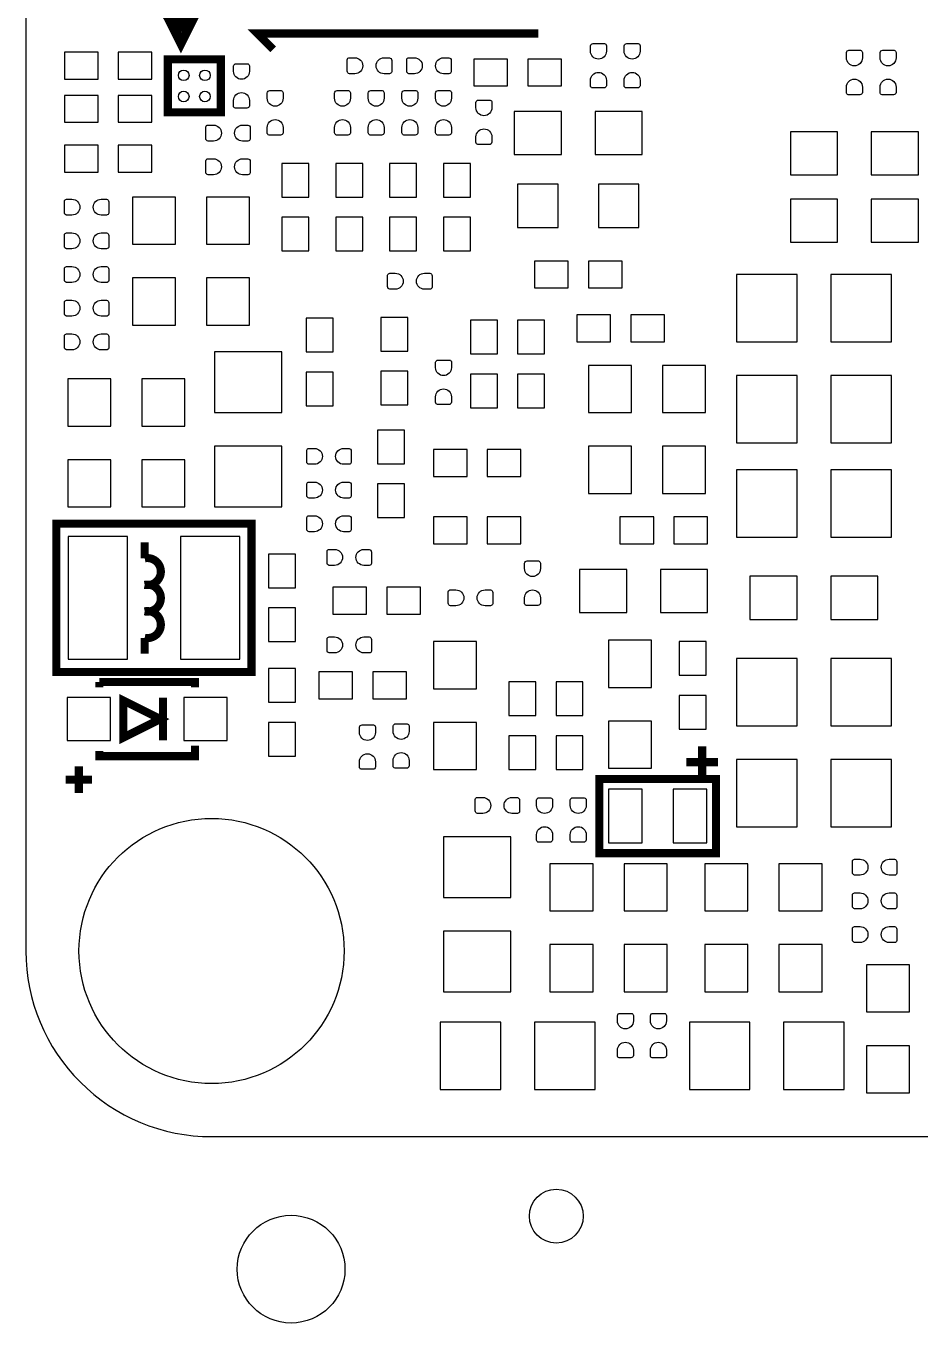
# Model space of a CAD drawing. Extents: x -169 to 241, y -96 to 191.
# Drawn here: x 0 to 16.86, y -3.52 to 20.94 of the extents above; entities that cross this region are included whole.
import ezdxf

# ---------------------------------------------------------------- set-up
doc = ezdxf.new("R2010")
doc.units = 0
for name, color, linetype in [('BG_OUTLINE', 2, 'CONTINUOUS'), ('PG_SILKSCREEN_BOTTOM', 3, 'CONTINUOUS'), ('PIN_BOTTOM', 4, 'CONTINUOUS')]:
    doc.layers.add(name, color=color, linetype=linetype)

msp = doc.modelspace()

# ---------------------------------------------------------------- linework, layer by layer
at = {"layer": 'BG_OUTLINE'}
msp.add_lwpolyline([(55.00116, 36.4998, 0.414173), (51.50104, 39.99992), (3.50012, 39.99992, 0.414234), (0, 36.4998), (0, 3.49758, 0.414214), (3.50012, 0), (51.50104, 0, 0.414214), (55.00116, 3.49758)], format="xyb", close=True, dxfattribs=at)
at = {"layer": 'PG_SILKSCREEN_BOTTOM', "const_width": 0.1524}
for points in [[(2.672842, 21.093684), (3.172714, 21.093684), (2.922778, 20.593558), (2.672842, 21.093684), (3.072892, 20.993608), (2.872994, 20.79371), (2.672842, 21.093684), (2.972816, 20.893786)], [(9.661906, 20.801076), (4.361942, 20.801076), (4.661916, 20.501102)], [(1.386078, 8.473948), (1.386078, 8.574024)], [(1.386078, 8.574024), (3.185922, 8.574024), (3.185922, 8.473948)], [(2.585974, 7.47395), (2.585974, 8.27405)], [(3.185922, 7.373874), (3.185922, 7.173976), (1.386078, 7.173976), (1.386078, 7.274052)], [(12.750546, 7.361174), (12.750546, 6.761226)], [(12.450572, 7.0612), (13.05052, 7.0612)], [(0.997966, 6.481064), (0.997966, 6.980936)], [(0.74803, 6.731), (1.247902, 6.731)]]:
    msp.add_lwpolyline(points, dxfattribs=at)
for points in [[(2.77495, 19.312128), (3.674872, 19.312128), (3.674872, 20.311872), (2.675128, 20.311872), (2.675128, 19.312128)], [(4.252976, 8.759952), (0.573024, 8.759952), (0.573024, 11.560048), (4.252976, 11.560048)], [(1.835912, 8.224012), (1.835912, 7.523988), (2.535936, 7.874)], [(11.012678, 6.745224), (13.012674, 6.745224), (13.012674, 5.345176), (10.812526, 5.345176), (10.812526, 6.745224)]]:
    msp.add_lwpolyline(points, close=True, dxfattribs=at)
for points in [[(2.23901, 10.404348, 1.219209), (2.23901, 10.904474), (2.23901, 11.204448)], [(2.23901, 9.904476, 1.220343), (2.23901, 10.404348)], [(2.23901, 9.904476, -1.219209), (2.23901, 9.40435), (2.23901, 9.104376)]]:
    msp.add_lwpolyline(points, format="xyb", dxfattribs=at)
at = {"layer": 'PIN_BOTTOM'}
for points in [[(10.644886, 20.468082), (10.644886, 20.569682, -0.375524), (10.6934, 20.6121), (10.9093, 20.6121, -0.365201), (10.945114, 20.569682), (10.945114, 20.468082, -0.999502)], [(11.279886, 20.468082), (11.279886, 20.569682, -0.375524), (11.3284, 20.6121), (11.5443, 20.6121, -0.365201), (11.580114, 20.569682), (11.580114, 20.468082, -0.999502)], [(6.201918, 20.042886), (6.100318, 20.042886, -0.375524), (6.0579, 20.0914), (6.0579, 20.3073, -0.365201), (6.100318, 20.343114), (6.201918, 20.343114, -0.999502)], [(6.752082, 20.343114), (6.853682, 20.343114, -0.375524), (6.8961, 20.2946), (6.8961, 20.0787, -0.365201), (6.853682, 20.042886), (6.752082, 20.042886, -0.999502)], [(7.323836, 20.042886), (7.222236, 20.042886, -0.375524), (7.179818, 20.0914), (7.179818, 20.3073, -0.365201), (7.222236, 20.343114), (7.323836, 20.343114, -0.999502)], [(7.874, 20.343114), (7.9756, 20.343114, -0.375524), (8.018018, 20.2946), (8.018018, 20.0787, -0.365201), (7.9756, 20.042886), (7.874, 20.042886, -0.999502)], [(15.470886, 20.341082), (15.470886, 20.442682, -0.375524), (15.5194, 20.4851), (15.7353, 20.4851, -0.365201), (15.771114, 20.442682), (15.771114, 20.341082, -0.999502)], [(16.105886, 20.341082), (16.105886, 20.442682, -0.375524), (16.1544, 20.4851), (16.3703, 20.4851, -0.365201), (16.406114, 20.442682), (16.406114, 20.341082, -0.999502)], [(3.913886, 20.087082), (3.913886, 20.188682, -0.375524), (3.9624, 20.2311), (4.1783, 20.2311, -0.365201), (4.214114, 20.188682), (4.214114, 20.087082, -0.999502)], [(10.945114, 19.917918), (10.945114, 19.816318, -0.375524), (10.8966, 19.7739), (10.6807, 19.7739, -0.365201), (10.644886, 19.816318), (10.644886, 19.917918, -0.999502)], [(11.580114, 19.917918), (11.580114, 19.816318, -0.375524), (11.5316, 19.7739), (11.3157, 19.7739, -0.365201), (11.279886, 19.816318), (11.279886, 19.917918, -0.999502)], [(15.771114, 19.790918), (15.771114, 19.689318, -0.375524), (15.7226, 19.6469), (15.5067, 19.6469, -0.365201), (15.470886, 19.689318), (15.470886, 19.790918, -0.999502)], [(16.406114, 19.790918), (16.406114, 19.689318, -0.375524), (16.3576, 19.6469), (16.1417, 19.6469, -0.365201), (16.105886, 19.689318), (16.105886, 19.790918, -0.999502)], [(4.214114, 19.536918), (4.214114, 19.435318, -0.375524), (4.1656, 19.3929), (3.9497, 19.3929, -0.365201), (3.913886, 19.435318), (3.913886, 19.536918, -0.999502)], [(4.548886, 19.579082), (4.548886, 19.680682, -0.375524), (4.5974, 19.7231), (4.8133, 19.7231, -0.365201), (4.849114, 19.680682), (4.849114, 19.579082, -0.999502)], [(5.818886, 19.579082), (5.818886, 19.680682, -0.375524), (5.8674, 19.7231), (6.0833, 19.7231, -0.365201), (6.119114, 19.680682), (6.119114, 19.579082, -0.999502)], [(6.453886, 19.579082), (6.453886, 19.680682, -0.375524), (6.5024, 19.7231), (6.7183, 19.7231, -0.365201), (6.754114, 19.680682), (6.754114, 19.579082, -0.999502)], [(7.088886, 19.579082), (7.088886, 19.680682, -0.375524), (7.1374, 19.7231), (7.3533, 19.7231, -0.365201), (7.389114, 19.680682), (7.389114, 19.579082, -0.999502)], [(7.723886, 19.579082), (7.723886, 19.680682, -0.375524), (7.7724, 19.7231), (7.9883, 19.7231, -0.365201), (8.024114, 19.680682), (8.024114, 19.579082, -0.999502)], [(8.485886, 19.401282), (8.485886, 19.502882, -0.375524), (8.5344, 19.5453), (8.7503, 19.5453, -0.365201), (8.786114, 19.502882), (8.786114, 19.401282, -0.999502)], [(4.849114, 19.028918), (4.849114, 18.927318, -0.375524), (4.8006, 18.8849), (4.5847, 18.8849, -0.365201), (4.548886, 18.927318), (4.548886, 19.028918, -0.999502)], [(6.119114, 19.028918), (6.119114, 18.927318, -0.375524), (6.0706, 18.8849), (5.8547, 18.8849, -0.365201), (5.818886, 18.927318), (5.818886, 19.028918, -0.999502)], [(6.754114, 19.028918), (6.754114, 18.927318, -0.375524), (6.7056, 18.8849), (6.4897, 18.8849, -0.365201), (6.453886, 18.927318), (6.453886, 19.028918, -0.999502)], [(7.389114, 19.028918), (7.389114, 18.927318, -0.375524), (7.3406, 18.8849), (7.1247, 18.8849, -0.365201), (7.088886, 18.927318), (7.088886, 19.028918, -0.999502)], [(8.024114, 19.028918), (8.024114, 18.927318, -0.375524), (7.9756, 18.8849), (7.7597, 18.8849, -0.365201), (7.723886, 18.927318), (7.723886, 19.028918, -0.999502)], [(3.534918, 18.772886), (3.433318, 18.772886, -0.375524), (3.3909, 18.8214), (3.3909, 19.0373, -0.365201), (3.433318, 19.073114), (3.534918, 19.073114, -0.999502)], [(4.085082, 19.073114), (4.186682, 19.073114, -0.375524), (4.2291, 19.0246), (4.2291, 18.8087, -0.365201), (4.186682, 18.772886), (4.085082, 18.772886, -0.999502)], [(8.786114, 18.851118), (8.786114, 18.749518, -0.375524), (8.7376, 18.7071), (8.5217, 18.7071, -0.365201), (8.485886, 18.749518), (8.485886, 18.851118, -0.999502)], [(3.534918, 18.137886), (3.433318, 18.137886, -0.375524), (3.3909, 18.1864), (3.3909, 18.4023, -0.365201), (3.433318, 18.438114), (3.534918, 18.438114, -0.999502)], [(4.085082, 18.438114), (4.186682, 18.438114, -0.375524), (4.2291, 18.3896), (4.2291, 18.1737, -0.365201), (4.186682, 18.137886), (4.085082, 18.137886, -0.999502)], [(0.867918, 17.375886), (0.766318, 17.375886, -0.375524), (0.7239, 17.4244), (0.7239, 17.6403, -0.365201), (0.766318, 17.676114), (0.867918, 17.676114, -0.999502)], [(1.418082, 17.676114), (1.519682, 17.676114, -0.375524), (1.5621, 17.6276), (1.5621, 17.4117, -0.365201), (1.519682, 17.375886), (1.418082, 17.375886, -0.999502)], [(0.867918, 16.740886), (0.766318, 16.740886, -0.375524), (0.7239, 16.7894), (0.7239, 17.0053, -0.365201), (0.766318, 17.041114), (0.867918, 17.041114, -0.999502)], [(1.418082, 17.041114), (1.519682, 17.041114, -0.375524), (1.5621, 16.9926), (1.5621, 16.7767, -0.365201), (1.519682, 16.740886), (1.418082, 16.740886, -0.999502)], [(0.867918, 16.105886), (0.766318, 16.105886, -0.375524), (0.7239, 16.1544), (0.7239, 16.3703, -0.365201), (0.766318, 16.406114), (0.867918, 16.406114, -0.999502)], [(1.418082, 16.406114), (1.519682, 16.406114, -0.375524), (1.5621, 16.3576), (1.5621, 16.1417, -0.365201), (1.519682, 16.105886), (1.418082, 16.105886, -0.999502)], [(6.963918, 15.978886), (6.862318, 15.978886, -0.375524), (6.8199, 16.0274), (6.8199, 16.2433, -0.365201), (6.862318, 16.279114), (6.963918, 16.279114, -0.999502)], [(7.514082, 16.279114), (7.615682, 16.279114, -0.375524), (7.6581, 16.2306), (7.6581, 16.0147, -0.365201), (7.615682, 15.978886), (7.514082, 15.978886, -0.999502)], [(0.867918, 15.470886), (0.766318, 15.470886, -0.375524), (0.7239, 15.5194), (0.7239, 15.7353, -0.365201), (0.766318, 15.771114), (0.867918, 15.771114, -0.999502)], [(1.418082, 15.771114), (1.519682, 15.771114, -0.375524), (1.5621, 15.7226), (1.5621, 15.5067, -0.365201), (1.519682, 15.470886), (1.418082, 15.470886, -0.999502)], [(0.867918, 14.835886), (0.766318, 14.835886, -0.375524), (0.7239, 14.8844), (0.7239, 15.1003, -0.365201), (0.766318, 15.136114), (0.867918, 15.136114, -0.999502)], [(1.418082, 15.136114), (1.519682, 15.136114, -0.375524), (1.5621, 15.0876), (1.5621, 14.8717, -0.365201), (1.519682, 14.835886), (1.418082, 14.835886, -0.999502)], [(7.723886, 14.499082), (7.723886, 14.600682, -0.375524), (7.7724, 14.6431), (7.9883, 14.6431, -0.365201), (8.024114, 14.600682), (8.024114, 14.499082, -0.999502)], [(8.024114, 13.948918), (8.024114, 13.847318, -0.375524), (7.9756, 13.8049), (7.7597, 13.8049, -0.365201), (7.723886, 13.847318), (7.723886, 13.948918, -0.999502)], [(5.439918, 12.676886), (5.338318, 12.676886, -0.375524), (5.2959, 12.7254), (5.2959, 12.9413, -0.365201), (5.338318, 12.977114), (5.439918, 12.977114, -0.999502)], [(5.990082, 12.977114), (6.091682, 12.977114, -0.375524), (6.1341, 12.9286), (6.1341, 12.7127, -0.365201), (6.091682, 12.676886), (5.990082, 12.676886, -0.999502)], [(5.439918, 12.041886), (5.338318, 12.041886, -0.375524), (5.2959, 12.0904), (5.2959, 12.3063, -0.365201), (5.338318, 12.342114), (5.439918, 12.342114, -0.999502)], [(5.990082, 12.342114), (6.091682, 12.342114, -0.375524), (6.1341, 12.2936), (6.1341, 12.0777, -0.365201), (6.091682, 12.041886), (5.990082, 12.041886, -0.999502)], [(5.439918, 11.406886), (5.338318, 11.406886, -0.375524), (5.2959, 11.4554), (5.2959, 11.6713, -0.365201), (5.338318, 11.707114), (5.439918, 11.707114, -0.999502)], [(5.990082, 11.707114), (6.091682, 11.707114, -0.375524), (6.1341, 11.6586), (6.1341, 11.4427, -0.365201), (6.091682, 11.406886), (5.990082, 11.406886, -0.999502)], [(5.820918, 10.771886), (5.719318, 10.771886, -0.375524), (5.6769, 10.8204), (5.6769, 11.0363, -0.365201), (5.719318, 11.072114), (5.820918, 11.072114, -0.999502)], [(6.371082, 11.072114), (6.472682, 11.072114, -0.375524), (6.5151, 11.0236), (6.5151, 10.8077, -0.365201), (6.472682, 10.771886), (6.371082, 10.771886, -0.999502)], [(9.401048, 10.710164), (9.401048, 10.811764, -0.375524), (9.449562, 10.854182), (9.665462, 10.854182, -0.365201), (9.701276, 10.811764), (9.701276, 10.710164, -0.999502)], [(8.106918, 10.009886), (8.005318, 10.009886, -0.375524), (7.9629, 10.0584), (7.9629, 10.2743, -0.365201), (8.005318, 10.310114), (8.106918, 10.310114, -0.999502)], [(8.657082, 10.310114), (8.758682, 10.310114, -0.375524), (8.8011, 10.2616), (8.8011, 10.0457, -0.365201), (8.758682, 10.009886), (8.657082, 10.009886, -0.999502)], [(9.701276, 10.16), (9.701276, 10.0584, -0.375524), (9.652762, 10.015982), (9.436862, 10.015982, -0.365201), (9.401048, 10.0584), (9.401048, 10.16, -0.999502)], [(5.820918, 9.120886), (5.719318, 9.120886, -0.375524), (5.6769, 9.1694), (5.6769, 9.3853, -0.365201), (5.719318, 9.421114), (5.820918, 9.421114, -0.999502)], [(6.371082, 9.421114), (6.472682, 9.421114, -0.375524), (6.5151, 9.3726), (6.5151, 9.1567, -0.365201), (6.472682, 9.120886), (6.371082, 9.120886, -0.999502)], [(6.288786, 7.62), (6.288786, 7.7216, -0.375524), (6.3373, 7.764018), (6.5532, 7.764018, -0.365201), (6.589014, 7.7216), (6.589014, 7.62, -0.999502)], [(6.923786, 7.641082), (6.923786, 7.742682, -0.375524), (6.9723, 7.7851), (7.1882, 7.7851, -0.365201), (7.224014, 7.742682), (7.224014, 7.641082, -0.999502)], [(6.589014, 7.069836), (6.589014, 6.968236, -0.375524), (6.5405, 6.925818), (6.3246, 6.925818, -0.365201), (6.288786, 6.968236), (6.288786, 7.069836, -0.999502)], [(7.224014, 7.090918), (7.224014, 6.989318, -0.375524), (7.1755, 6.9469), (6.9596, 6.9469, -0.365201), (6.923786, 6.989318), (6.923786, 7.090918, -0.999502)], [(8.614664, 6.093968), (8.513064, 6.093968, -0.375524), (8.470646, 6.142482), (8.470646, 6.358382, -0.365201), (8.513064, 6.394196), (8.614664, 6.394196, -0.999502)], [(9.164828, 6.394196), (9.266428, 6.394196, -0.375524), (9.308846, 6.345682), (9.308846, 6.129782, -0.365201), (9.266428, 6.093968), (9.164828, 6.093968, -0.999502)], [(9.628886, 6.244082), (9.628886, 6.345682, -0.375524), (9.6774, 6.3881), (9.8933, 6.3881, -0.365201), (9.929114, 6.345682), (9.929114, 6.244082, -0.999502)], [(10.263886, 6.244082), (10.263886, 6.345682, -0.375524), (10.3124, 6.3881), (10.5283, 6.3881, -0.365201), (10.564114, 6.345682), (10.564114, 6.244082, -0.999502)], [(9.929114, 5.693918), (9.929114, 5.592318, -0.375524), (9.8806, 5.5499), (9.6647, 5.5499, -0.365201), (9.628886, 5.592318), (9.628886, 5.693918, -0.999502)], [(10.564114, 5.693918), (10.564114, 5.592318, -0.375524), (10.5156, 5.5499), (10.2997, 5.5499, -0.365201), (10.263886, 5.592318), (10.263886, 5.693918, -0.999502)], [(15.726918, 4.929886), (15.625318, 4.929886, -0.375524), (15.5829, 4.9784), (15.5829, 5.1943, -0.365201), (15.625318, 5.230114), (15.726918, 5.230114, -0.999502)], [(16.277082, 5.230114), (16.378682, 5.230114, -0.375524), (16.4211, 5.1816), (16.4211, 4.9657, -0.365201), (16.378682, 4.929886), (16.277082, 4.929886, -0.999502)], [(15.726918, 4.294886), (15.625318, 4.294886, -0.375524), (15.5829, 4.3434), (15.5829, 4.5593, -0.365201), (15.625318, 4.595114), (15.726918, 4.595114, -0.999502)], [(16.277082, 4.595114), (16.378682, 4.595114, -0.375524), (16.4211, 4.5466), (16.4211, 4.3307, -0.365201), (16.378682, 4.294886), (16.277082, 4.294886, -0.999502)], [(15.726918, 3.659886), (15.625318, 3.659886, -0.375524), (15.5829, 3.7084), (15.5829, 3.9243, -0.365201), (15.625318, 3.960114), (15.726918, 3.960114, -0.999502)], [(16.277082, 3.960114), (16.378682, 3.960114, -0.375524), (16.4211, 3.9116), (16.4211, 3.6957, -0.365201), (16.378682, 3.659886), (16.277082, 3.659886, -0.999502)], [(11.152886, 2.180082), (11.152886, 2.281682, -0.375524), (11.2014, 2.3241), (11.4173, 2.3241, -0.365201), (11.453114, 2.281682), (11.453114, 2.180082, -0.999502)], [(11.775186, 2.180082), (11.775186, 2.281682, -0.375524), (11.8237, 2.3241), (12.0396, 2.3241, -0.365201), (12.075414, 2.281682), (12.075414, 2.180082, -0.999502)], [(11.453114, 1.629918), (11.453114, 1.528318, -0.375524), (11.4046, 1.4859), (11.1887, 1.4859, -0.365201), (11.152886, 1.528318), (11.152886, 1.629918, -0.999502)], [(12.075414, 1.629918), (12.075414, 1.528318, -0.375524), (12.0269, 1.4859), (11.811, 1.4859, -0.365201), (11.775186, 1.528318), (11.775186, 1.629918, -0.999502)]]:
    msp.add_lwpolyline(points, format="xyb", close=True, dxfattribs=at)
for points in [[(1.3589, 19.939), (1.3589, 20.447), (0.7239, 20.447), (0.7239, 19.939)], [(2.3749, 19.939), (2.3749, 20.447), (1.7399, 20.447), (1.7399, 19.939)], [(8.4455, 20.32), (8.4455, 19.812), (9.0805, 19.812), (9.0805, 20.32)], [(9.4615, 20.32), (9.4615, 19.812), (10.0965, 19.812), (10.0965, 20.32)], [(1.3589, 19.1262), (1.3589, 19.6342), (0.7239, 19.6342), (0.7239, 19.1262)], [(2.3749, 19.1262), (2.3749, 19.6342), (1.7399, 19.6342), (1.7399, 19.1262)], [(9.2075, 19.3294), (9.2075, 18.5166), (10.0965, 18.5166), (10.0965, 19.3294)], [(10.7315, 19.3294), (10.7315, 18.5166), (11.6205, 18.5166), (11.6205, 19.3294)], [(15.3035, 18.1356), (15.3035, 18.9484), (14.4145, 18.9484), (14.4145, 18.1356)], [(16.8275, 18.1356), (16.8275, 18.9484), (15.9385, 18.9484), (15.9385, 18.1356)], [(1.3589, 18.1864), (1.3589, 18.6944), (0.7239, 18.6944), (0.7239, 18.1864)], [(2.3749, 18.1864), (2.3749, 18.6944), (1.7399, 18.6944), (1.7399, 18.1864)], [(5.334, 18.3515), (4.826, 18.3515), (4.826, 17.7165), (5.334, 17.7165)], [(6.35, 18.3515), (5.842, 18.3515), (5.842, 17.7165), (6.35, 17.7165)], [(6.858, 17.7165), (7.366, 17.7165), (7.366, 18.3515), (6.858, 18.3515)], [(7.874, 17.7165), (8.382, 17.7165), (8.382, 18.3515), (7.874, 18.3515)], [(9.271, 17.9578), (9.271, 17.145), (10.033, 17.145), (10.033, 17.9578)], [(10.795, 17.9578), (10.795, 17.145), (11.557, 17.145), (11.557, 17.9578)], [(2.8194, 17.7165), (2.0066, 17.7165), (2.0066, 16.8275), (2.8194, 16.8275)], [(4.2164, 17.7165), (3.4036, 17.7165), (3.4036, 16.8275), (4.2164, 16.8275)], [(15.3035, 16.8656), (15.3035, 17.6784), (14.4145, 17.6784), (14.4145, 16.8656)], [(16.8275, 16.8656), (16.8275, 17.6784), (15.9385, 17.6784), (15.9385, 16.8656)], [(5.334, 17.3355), (4.826, 17.3355), (4.826, 16.7005), (5.334, 16.7005)], [(6.35, 17.3355), (5.842, 17.3355), (5.842, 16.7005), (6.35, 16.7005)], [(6.858, 16.7005), (7.366, 16.7005), (7.366, 17.3355), (6.858, 17.3355)], [(7.874, 16.7005), (8.382, 16.7005), (8.382, 17.3355), (7.874, 17.3355)], [(9.5885, 16.51), (9.5885, 16.002), (10.2235, 16.002), (10.2235, 16.51)], [(10.6045, 16.51), (10.6045, 16.002), (11.2395, 16.002), (11.2395, 16.51)], [(2.8194, 16.1925), (2.0066, 16.1925), (2.0066, 15.3035), (2.8194, 15.3035)], [(4.2164, 16.1925), (3.4036, 16.1925), (3.4036, 15.3035), (4.2164, 15.3035)], [(14.5415, 14.986), (14.5415, 16.256), (13.3985, 16.256), (13.3985, 14.986)], [(16.3195, 14.986), (16.3195, 16.256), (15.1765, 16.256), (15.1765, 14.986)], [(5.2832, 14.7955), (5.7912, 14.7955), (5.7912, 15.4305), (5.2832, 15.4305)], [(7.200392, 15.448534), (6.692392, 15.448534), (6.692392, 14.813534), (7.200392, 14.813534)], [(10.3886, 15.494), (10.3886, 14.986), (11.0236, 14.986), (11.0236, 15.494)], [(11.4046, 15.494), (11.4046, 14.986), (12.0396, 14.986), (12.0396, 15.494)], [(8.89, 15.3924), (8.382, 15.3924), (8.382, 14.7574), (8.89, 14.7574)], [(9.779, 15.3924), (9.271, 15.3924), (9.271, 14.7574), (9.779, 14.7574)], [(3.556, 13.6525), (4.826, 13.6525), (4.826, 14.7955), (3.556, 14.7955)], [(7.200392, 14.432534), (6.692392, 14.432534), (6.692392, 13.797534), (7.200392, 13.797534)], [(11.4173, 14.5415), (10.6045, 14.5415), (10.6045, 13.6525), (11.4173, 13.6525)], [(12.8143, 14.5415), (12.0015, 14.5415), (12.0015, 13.6525), (12.8143, 13.6525)], [(0.7874, 13.3985), (1.6002, 13.3985), (1.6002, 14.2875), (0.7874, 14.2875)], [(2.1844, 13.3985), (2.9972, 13.3985), (2.9972, 14.2875), (2.1844, 14.2875)], [(5.2832, 13.7795), (5.7912, 13.7795), (5.7912, 14.4145), (5.2832, 14.4145)], [(8.89, 14.3764), (8.382, 14.3764), (8.382, 13.7414), (8.89, 13.7414)], [(9.779, 14.3764), (9.271, 14.3764), (9.271, 13.7414), (9.779, 13.7414)], [(14.5415, 13.081), (14.5415, 14.351), (13.3985, 14.351), (13.3985, 13.081)], [(16.3195, 13.081), (16.3195, 14.351), (15.1765, 14.351), (15.1765, 13.081)], [(6.6294, 12.6873), (7.1374, 12.6873), (7.1374, 13.3223), (6.6294, 13.3223)], [(3.556, 11.8745), (4.826, 11.8745), (4.826, 13.0175), (3.556, 13.0175)], [(11.4173, 13.0175), (10.6045, 13.0175), (10.6045, 12.1285), (11.4173, 12.1285)], [(12.8143, 13.0175), (12.0015, 13.0175), (12.0015, 12.1285), (12.8143, 12.1285)], [(0.7874, 11.8745), (1.6002, 11.8745), (1.6002, 12.7635), (0.7874, 12.7635)], [(2.1844, 11.8745), (2.9972, 11.8745), (2.9972, 12.7635), (2.1844, 12.7635)], [(8.3185, 12.446), (8.3185, 12.954), (7.6835, 12.954), (7.6835, 12.446)], [(9.3345, 12.446), (9.3345, 12.954), (8.6995, 12.954), (8.6995, 12.446)], [(14.5415, 11.303), (14.5415, 12.573), (13.3985, 12.573), (13.3985, 11.303)], [(16.3195, 11.303), (16.3195, 12.573), (15.1765, 12.573), (15.1765, 11.303)], [(6.6294, 11.6713), (7.1374, 11.6713), (7.1374, 12.3063), (6.6294, 12.3063)], [(8.3185, 11.176), (8.3185, 11.684), (7.6835, 11.684), (7.6835, 11.176)], [(9.3345, 11.176), (9.3345, 11.684), (8.6995, 11.684), (8.6995, 11.176)], [(11.8364, 11.176), (11.8364, 11.684), (11.2014, 11.684), (11.2014, 11.176)], [(12.8524, 11.176), (12.8524, 11.684), (12.2174, 11.684), (12.2174, 11.176)], [(0.795274, 11.3157), (0.795274, 9.0043), (1.912874, 9.0043), (1.912874, 11.3157)], [(2.913126, 11.3157), (2.913126, 9.0043), (4.030726, 9.0043), (4.030726, 11.3157)], [(4.572, 10.3505), (5.08, 10.3505), (5.08, 10.9855), (4.572, 10.9855)], [(11.3284, 9.8806), (11.3284, 10.6934), (10.4394, 10.6934), (10.4394, 9.8806)], [(12.8524, 9.8806), (12.8524, 10.6934), (11.9634, 10.6934), (11.9634, 9.8806)], [(14.5415, 9.7536), (14.5415, 10.5664), (13.6525, 10.5664), (13.6525, 9.7536)], [(16.0655, 9.7536), (16.0655, 10.5664), (15.1765, 10.5664), (15.1765, 9.7536)], [(5.787136, 10.36193), (5.787136, 9.85393), (6.422136, 9.85393), (6.422136, 10.36193)], [(6.803136, 10.36193), (6.803136, 9.85393), (7.438136, 9.85393), (7.438136, 10.36193)], [(4.572, 9.3345), (5.08, 9.3345), (5.08, 9.9695), (4.572, 9.9695)], [(7.6835, 8.4455), (8.4963, 8.4455), (8.4963, 9.3345), (7.6835, 9.3345)], [(10.9855, 8.4709), (11.7983, 8.4709), (11.7983, 9.3599), (10.9855, 9.3599)], [(12.319, 8.6995), (12.827, 8.6995), (12.827, 9.3345), (12.319, 9.3345)], [(5.08, 8.8265), (4.572, 8.8265), (4.572, 8.1915), (5.08, 8.1915)], [(14.5415, 7.747), (14.5415, 9.017), (13.3985, 9.017), (13.3985, 7.747)], [(16.3195, 7.747), (16.3195, 9.017), (15.1765, 9.017), (15.1765, 7.747)], [(5.5245, 8.763), (5.5245, 8.255), (6.1595, 8.255), (6.1595, 8.763)], [(6.5405, 8.763), (6.5405, 8.255), (7.1755, 8.255), (7.1755, 8.763)], [(9.1059, 7.9375), (9.6139, 7.9375), (9.6139, 8.5725), (9.1059, 8.5725)], [(9.9949, 7.9375), (10.5029, 7.9375), (10.5029, 8.5725), (9.9949, 8.5725)], [(12.319, 7.6835), (12.827, 7.6835), (12.827, 8.3185), (12.319, 8.3185)], [(0.779526, 8.2804), (0.779526, 7.4676), (1.592326, 7.4676), (1.592326, 8.2804)], [(2.979674, 8.2804), (2.979674, 7.4676), (3.792474, 7.4676), (3.792474, 8.2804)], [(10.9855, 6.9469), (11.7983, 6.9469), (11.7983, 7.8359), (10.9855, 7.8359)], [(5.08, 7.8105), (4.572, 7.8105), (4.572, 7.1755), (5.08, 7.1755)], [(7.6835, 6.9215), (8.4963, 6.9215), (8.4963, 7.8105), (7.6835, 7.8105)], [(9.1059, 6.9215), (9.6139, 6.9215), (9.6139, 7.5565), (9.1059, 7.5565)], [(9.9949, 6.9215), (10.5029, 6.9215), (10.5029, 7.5565), (9.9949, 7.5565)], [(14.5415, 5.842), (14.5415, 7.112), (13.3985, 7.112), (13.3985, 5.842)], [(16.3195, 5.842), (16.3195, 7.112), (15.1765, 7.112), (15.1765, 5.842)], [(10.984992, 6.5532), (10.984992, 5.5372), (11.619992, 5.5372), (11.619992, 6.5532)], [(12.205208, 6.5532), (12.205208, 5.5372), (12.840208, 5.5372), (12.840208, 6.5532)], [(7.874, 4.5085), (9.144, 4.5085), (9.144, 5.6515), (7.874, 5.6515)], [(9.8806, 4.2545), (10.6934, 4.2545), (10.6934, 5.1435), (9.8806, 5.1435)], [(11.2776, 4.2545), (12.0904, 4.2545), (12.0904, 5.1435), (11.2776, 5.1435)], [(12.8016, 4.2545), (13.6144, 4.2545), (13.6144, 5.1435), (12.8016, 5.1435)], [(14.1986, 4.2545), (15.0114, 4.2545), (15.0114, 5.1435), (14.1986, 5.1435)], [(7.874, 2.7305), (9.144, 2.7305), (9.144, 3.8735), (7.874, 3.8735)], [(9.8806, 2.7305), (10.6934, 2.7305), (10.6934, 3.6195), (9.8806, 3.6195)], [(11.2776, 2.7305), (12.0904, 2.7305), (12.0904, 3.6195), (11.2776, 3.6195)], [(12.8016, 2.7305), (13.6144, 2.7305), (13.6144, 3.6195), (12.8016, 3.6195)], [(14.1986, 2.7305), (15.0114, 2.7305), (15.0114, 3.6195), (14.1986, 3.6195)], [(15.8496, 2.3495), (16.6624, 2.3495), (16.6624, 3.2385), (15.8496, 3.2385)], [(7.8105, 2.159), (7.8105, 0.889), (8.9535, 0.889), (8.9535, 2.159)], [(9.5885, 2.159), (9.5885, 0.889), (10.7315, 0.889), (10.7315, 2.159)], [(13.6525, 0.889), (13.6525, 2.159), (12.5095, 2.159), (12.5095, 0.889)], [(15.4305, 0.889), (15.4305, 2.159), (14.2875, 2.159), (14.2875, 0.889)], [(15.8496, 0.8255), (16.6624, 0.8255), (16.6624, 1.7145), (15.8496, 1.7145)]]:
    msp.add_lwpolyline(points, close=True, dxfattribs=at)
for centre, radius in [((2.975102, 20.011898), 0.099949), ((3.374898, 20.011898), 0.099949), ((2.975102, 19.612102), 0.099949), ((3.374898, 19.612102), 0.099949), ((3.50012, 3.50012), 2.499995), ((9.99998, -1.500124), 0.508), ((4.99999, -2.500122), 1.016)]:
    msp.add_circle(centre, radius, dxfattribs=at)

doc.saveas('drawing.dxf')
